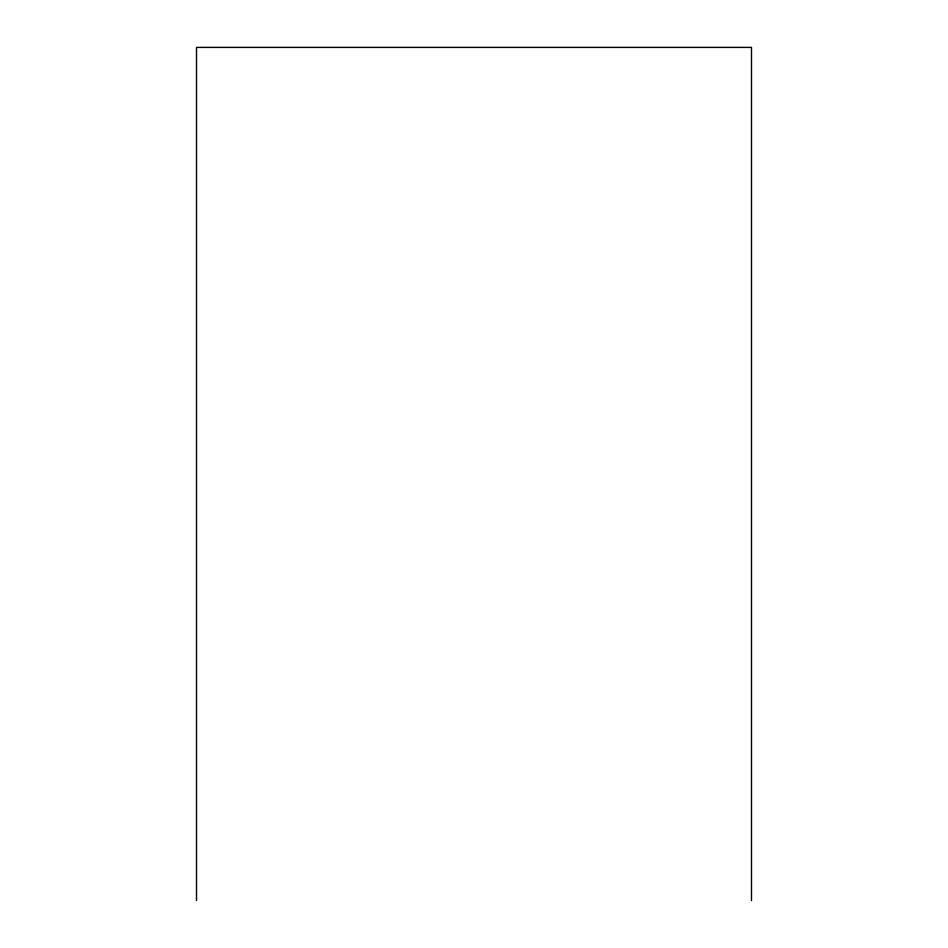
<?xml version="1.0" encoding="UTF-8"?>
<svg xmlns="http://www.w3.org/2000/svg" width="948" height="948" viewBox="0 0 948 948"><rect width="100%" height="100%" fill="white"/><g stroke="black" fill="none" stroke-linecap="round" stroke-linejoin="round"><path stroke-width="1.42" d="M751.491 900.6L751.491 47.4L196.509 47.4L196.509 900.6"/></g></svg>
